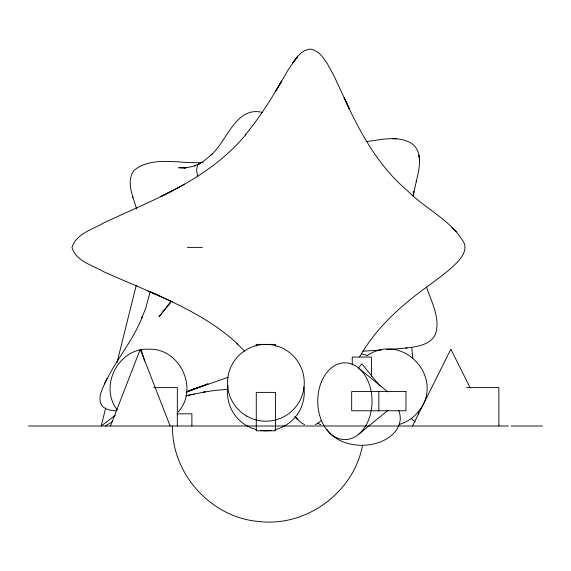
<?xml version="1.0" encoding="UTF-8"?>
<svg xmlns="http://www.w3.org/2000/svg" width="571" height="571" viewBox="0 0 571 571"><rect width="100%" height="100%" fill="white"/><g stroke="black" fill="none" stroke-linecap="round" stroke-linejoin="round"><path stroke-width="0.86" d="M150.252 291.467L145.669 308.219L141.894 317.84L142.3 316.905C131.723 343.985 110.745 365.668 100.817 392.934C99.275 398.123 99.454 405.053 104.693 408.101M413.09 196.017L416.523 180.415M416.238 181.742C419.007 169.815 423.711 152.493 411.905 143.649C398.315 135.049 381.207 139.781 366.411 141.601M362.392 445.951C353.485 492.773 305.756 527.447 258.47 521.451C210.977 517.49 171.5 473.644 172.521 425.995M105.721 407.851L101.195 425.995L115.392 415.238M116.912 362.928L136.283 285.172M140.644 350.915L141.137 349.209L144.577 361.15M110.489 425.995L140.302 349.209L170.122 425.995M412.483 425.995L450.876 349.209L470.069 387.602M107.134 378.402L104.307 383.948M359.537 356.968C376.111 327.79 401.434 305.078 428.457 285.778C438.05 278.555 447.95 271.618 456.457 263.081C461.447 258.049 466.664 251.147 464.451 243.631C451.868 220.449 425.559 209.114 407.473 190.735C378.23 166.132 359.716 132.022 344.142 97.748L349.152 108.461L333.835 75.515L327.047 63.167L322.037 56.322L318.682 52.789L313.386 49.798L310.017 49.027L304.657 50.562L301.26 52.789L297.769 56.322L288.762 68.884L275.85 90.967L281.703 80.982C270.761 99.704 259.241 118.197 245.273 134.842M419.321 410.47C445.144 376.924 401.927 331.53 367.153 355.676M171.107 301.167L159.024 316.784L170.536 302.716M178.209 411.955C199.186 388.887 179.672 347.625 148.531 349.209C118.511 347.739 98.633 386.424 117.326 409.957M358.567 367.881L361.857 363.848L379.972 386.032M418.165 411.955C413.383 417.786 406.852 422.155 399.629 424.339M246.051 134.349C226.237 158.295 200.357 176.275 172.927 190.457L160.722 196.66L172.927 190.457M321.48 420.242L318.682 422.768L315.349 424.674M358.845 434.103L387.759 410.506M105.507 425.995L112.894 421.312M262.639 112.501C235.859 105.485 227.008 141.322 211.22 154.869L212.027 154.099L203.362 161.422L198.501 164.248A3.826 3.704 56.4 0 0 197.43 165.397L196.617 169.98L197.602 176.86M184.519 184.148C158.545 198.865 130.887 210.214 103.879 222.826C92.759 229.499 75.993 233.653 71.975 247.479C75.972 261.268 92.738 265.315 103.879 271.803C122.515 280.254 141.529 287.841 160.173 296.27L160.722 296.52C188.202 309.082 215.503 323.279 237.743 344.077M195.446 388.316L197.851 387.266M198.958 163.977L200.635 163.463M199.472 163.756L194.247 165.89L195.446 165.576L189.993 167.025L184.362 167.91L185.882 167.681L178.68 167.724L185.097 168.145M186.089 392.063L208.03 383.883L186.424 391.942L228.193 377.224M186.032 395.803L205.117 391.87L203.733 392.099L214.703 390.457L228.05 389.272M185.868 395.839L194.204 393.983M386.574 349.652L407.166 347.917M405.974 348.082C416.537 346.704 430.905 345.105 435.63 333.742C440.448 317.947 431.498 301.923 426.544 287.277M363.056 351.208L381.478 350.009M187.317 247.379L202.427 247.379M153.678 387.602L177.324 387.602L177.324 425.995M466.578 387.602L498.868 387.602L498.868 425.995M177.06 413.818L191.892 413.818L191.892 425.995M28.55 425.995L508.461 425.995M511.038 425.995L542.443 425.995M202.998 162.442C181.15 164.341 152.614 155.134 133.992 170.394C125.577 181.892 133.329 197.109 136.619 209.065M396.367 138.867L392.27 138.667M116.341 410.877L109.618 410.078L106.099 408.879M367.631 355.597L361.886 353.956M320.931 424.753L317.205 423.132M160.722 296.52L148.603 291.117L172.399 301.952M304.657 424.674L301.26 422.768L296.014 417.865M358.845 368.245L387.759 391.842M411.163 418.493L415.231 421.955M456.2 231.512L452.054 227.565L456.457 231.755M237.051 343.656L244.638 351.129M295.164 416.837L297.769 419.735L294.829 416.459M132.757 196.809L132.972 197.687M411.712 347.282L412.826 357.896M418.393 410.956L418.764 414.496M378.823 391.578L378.823 410.77M371.457 376.325L371.457 357.061L352.257 357.061L352.257 364.94M275.472 346.154L275.472 344.406L256.279 344.406L256.279 346.154M303.879 386.938A38.393 38.393 0 0 1 274.701 429.763M271.339 430.398A38.393 38.393 0 0 1 260.412 430.398M256.379 429.599A38.393 38.393 0 0 1 228.093 385.582M398.694 410.492A38.393 27.151 0 0 1 375.275 443.581A38.393 27.151 0 0 1 326.933 429.421M413.889 191.656L413.126 195.91L413.889 191.656M294.122 61.047L292.488 63.167L297.769 56.322L294.122 61.047M188.965 390.985L186.503 391.999L194.64 388.665L188.965 390.985M405.974 391.578L351.679 391.578L351.679 410.77L405.974 410.77L405.974 391.578M275.472 392.398L256.279 392.398L256.279 430.791L275.472 430.791L275.472 392.398M419.221 156.811L419.071 155.291L419.571 160.565L419.221 156.811M246.679 416.052A38.393 38.393 0 0 0 304.272 382.798A38.393 38.393 0 0 0 246.679 349.552A38.393 38.393 0 0 0 246.679 416.052M321.38 381.978A38.393 27.151 90 0 0 344.891 439.57A38.393 27.151 90 0 0 368.402 381.978A38.393 27.151 90 0 0 321.38 381.978"/></g></svg>
